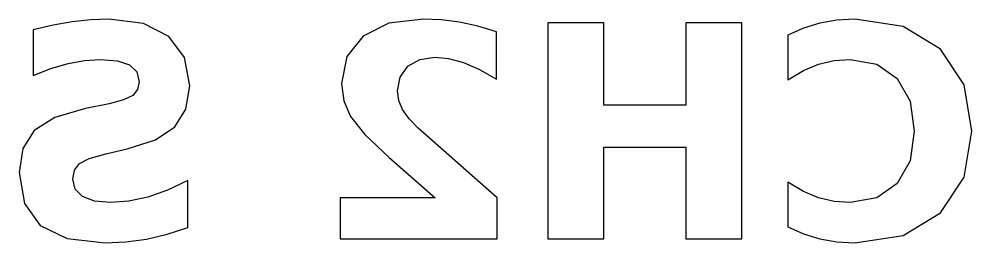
# Model space of a CAD drawing. Header units: millimetres. Extents: x -80 to 80, y -75 to 77.
# Drawn here: x 69.4 to 80.41, y -13.87 to -11.27 of the extents above; entities that cross this region are included whole.
import ezdxf

# ---------------------------------------------------------------- set-up
doc = ezdxf.new("R2010")
doc.units = ezdxf.units.MM

msp = doc.modelspace()

# ---------------------------------------------------------------- linework, layer by layer
for points in [[(69.5639, -11.3953), (69.5639, -11.9246), (69.7672, -11.8439), (69.9657, -11.7859), (70.1559, -11.7505), (70.3354, -11.7387), (70.5363, -11.7547), (70.6772, -11.8025), (70.76, -11.8834), (70.7876, -11.9997), (70.769, -12.0893), (70.7131, -12.1566), (70.6083, -12.2085), (70.4426, -12.2526), (70.1682, -12.3077), (69.8117, -12.4136), (69.5757, -12.5628), (69.4435, -12.7693), (69.3994, -13.0482), (69.4607, -13.4085), (69.6448, -13.6633), (69.9549, -13.8148), (70.3944, -13.8653), (70.6322, -13.8539), (70.8712, -13.8197), (71.1107, -13.7637), (71.3502, -13.6858), (71.3502, -13.142), (71.1147, -13.2534), (70.8873, -13.3338), (70.6677, -13.382), (70.456, -13.3981), (70.2696, -13.3805), (70.1329, -13.3279), (70.0489, -13.2422), (70.0209, -13.1264), (70.0399, -13.0229), (70.097, -12.9459), (70.211, -12.8855), (70.4008, -12.8317), (70.6505, -12.7766), (70.9751, -12.6723), (71.1991, -12.5204), (71.3289, -12.3142), (71.3722, -12.0468), (71.3119, -11.7165), (71.1311, -11.4724), (70.8372, -11.3217), (70.4377, -11.2715), (70.2287, -11.2793), (70.0139, -11.3026), (69.7927, -11.3413)], [(74.2097, -13.3429), (73.1097, -13.3429), (73.1097, -13.8165), (74.9266, -13.8165), (74.9266, -13.3429), (74.0142, -12.5371), (73.9075, -12.4279), (73.8331, -12.3211), (73.7893, -12.2136), (73.7747, -12.102), (73.8041, -11.9434), (73.8925, -11.8191), (74.03, -11.7387), (74.2065, -11.7119), (74.3643, -11.728), (74.5365, -11.7762), (74.7218, -11.8563), (74.9196, -11.968), (74.9196, -11.4189), (74.7033, -11.3556), (74.4894, -11.3096), (74.2788, -11.281), (74.0726, -11.2715), (73.6737, -11.3209), (73.375, -11.4692), (73.1885, -11.7055), (73.1263, -12.02), (73.1527, -12.2173), (73.2319, -12.401), (73.3956, -12.6074), (73.6755, -12.8741)], [(77.7524, -11.3165), (77.1078, -11.3165), (77.1078, -12.2692), (76.1568, -12.2692), (76.1568, -11.3165), (75.5122, -11.3165), (75.5122, -13.8165), (76.1568, -13.8165), (76.1568, -12.7567), (77.1078, -12.7567), (77.1078, -13.8165), (77.7524, -13.8165)], [(78.2865, -13.6794), (78.468, -13.7601), (78.6568, -13.8181), (78.8534, -13.8535), (79.0586, -13.8653), (79.6184, -13.7779), (80.0482, -13.5159), (80.3219, -13.1046), (80.4131, -12.5692), (80.3219, -12.0323), (80.0482, -11.6209), (79.6184, -11.3589), (79.0586, -11.2715), (78.8534, -11.2833), (78.6568, -11.3187), (78.468, -11.3767), (78.2865, -11.4574), (78.2865, -11.9745), (78.4647, -11.8687), (78.6402, -11.7955), (78.8189, -11.7529), (79.0067, -11.7387), (79.3149, -11.794), (79.5494, -11.96), (79.6973, -12.2227), (79.7466, -12.5692), (79.6973, -12.9147), (79.5494, -13.1773), (79.3149, -13.3429), (79.0067, -13.3981), (78.8189, -13.3839), (78.6402, -13.3413), (78.4647, -13.2677), (78.2865, -13.1618)]]:
    msp.add_lwpolyline(points, close=True)

doc.saveas('drawing.dxf')
